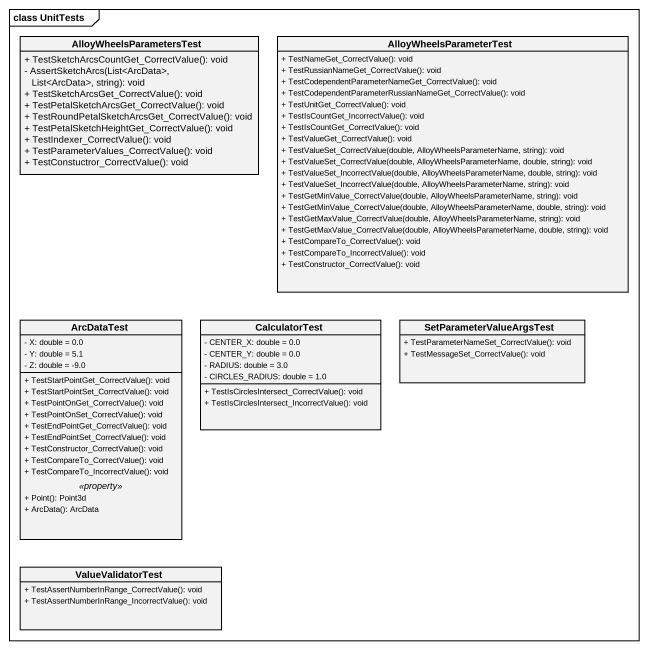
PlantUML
@startuml
mainframe class UnitTests
hide circle
hide empty members
skinparam classAttributeIconSize 0
class AlloyWheelsParametersTest {
  + TestSketchArcsCountGet_CorrectValue(): void
  - AssertSketchArcs(List<ArcData>, List<ArcData>, string): void
  + TestSketchArcsGet_CorrectValue(): void
  + TestPetalSketchArcsGet_CorrectValue(): void
  + TestRoundPetalSketchArcsGet_CorrectValue(): void
  + TestPetalSketchHeightGet_CorrectValue(): void
  + TestIndexer_CorrectValue(): void
  + TestParameterValues_CorrectValue(): void
  + TestConstuctror_CorrectValue(): void
}
class AlloyWheelsParameterTest {
  + TestNameGet_CorrectValue(): void
  + TestRussianNameGet_CorrectValue(): void
  + TestCodependentParameterNameGet_CorrectValue(): void
  + TestCodependentParameterRussianNameGet_CorrectValue(): void
  + TestUnitGet_CorrectValue(): void
  + TestIsCountGet_IncorrectValue(): void
  + TestIsCountGet_CorrectValue(): void
  + TestValueGet_CorrectValue(): void
  + TestValueSet_CorrectValue(double, AlloyWheelsParameterName, string): void
  + TestValueSet_CorrectValue(double, AlloyWheelsParameterName, double, string): void
  + TestValueSet_IncorrectValue(double, AlloyWheelsParameterName, double, string): void
  + TestValueSet_IncorrectValue(double, AlloyWheelsParameterName, string): void
  + TestGetMinValue_CorrectValue(double, AlloyWheelsParameterName, string): void
  + TestGetMinValue_CorrectValue(double, AlloyWheelsParameterName, double, string): void
  + TestGetMaxValue_CorrectValue(double, AlloyWheelsParameterName, string): void
  + TestGetMaxValue_CorrectValue(double, AlloyWheelsParameterName, double, string): void
  + TestCompareTo_CorrectValue(): void
  + TestCompareTo_IncorrectValue(): void
  + TestConstructor_CorrectValue(): void
}
class ArcDataTest {
  - X: double = 0.0
  - Y: double = 5.1
  - Z: double = -9.0
  --
  + TestStartPointGet_CorrectValue(): void
  + TestStartPointSet_CorrectValue(): void
  + TestPointOnGet_CorrectValue(): void
  + TestPointOnSet_CorrectValue(): void
  + TestEndPointGet_CorrectValue(): void
  + TestEndPointSet_CorrectValue(): void
  + TestConstructor_CorrectValue(): void
  + TestCompareTo_CorrectValue(): void
  + TestCompareTo_IncorrectValue(): void
  .. <<property>> ..
  + Point(): Point3d
  + ArcData(): ArcData
}
class CalculatorTest {
  - CENTER_X: double = 0.0
  - CENTER_Y: double = 0.0
  - RADIUS: double = 3.0
  - CIRCLES_RADIUS: double = 1.0
  + TestIsCirclesIntersect_CorrectValue(): void
  + TestIsCirclesIntersect_IncorrectValue(): void
}
class SetParameterValueArgsTest {
  + TestParameterNameSet_CorrectValue(): void
  + TestMessageSet_CorrectValue(): void
}
class ValueValidatorTest {
  + TestAssertNumberInRange_СorrectValue(): void
  + TestAssertNumberInRange_IncorrectValue(): void
}
@enduml
